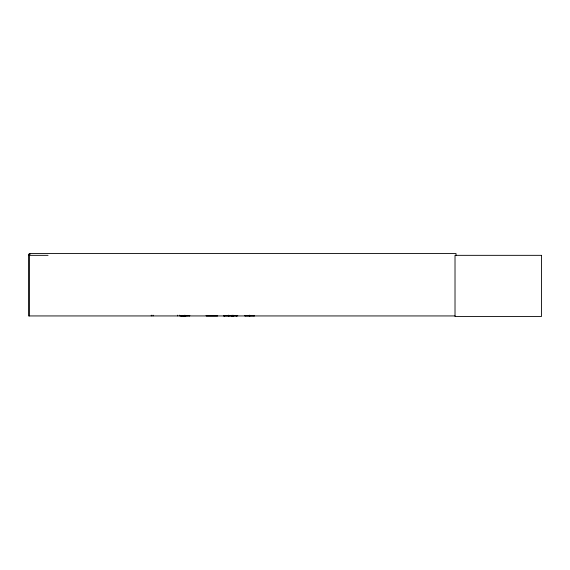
<?xml version="1.0" encoding="UTF-8"?>
<svg xmlns="http://www.w3.org/2000/svg" width="570" height="570" viewBox="0 0 570 570"><rect width="100%" height="100%" fill="white"/><g stroke="black" fill="none" stroke-linecap="round" stroke-linejoin="round"><path stroke-width="0.85" d="M189.482 315.915L189.482 315.431M180.74 315.93L189.903 315.702L180.312 315.915L180.32 315.431M254.099 315.915L254.113 315.431M223.946 315.873L224.01 315.474M224.124 315.858L224.046 315.431M232.204 315.858L232.147 315.303M223.775 315.937L237.676 315.873L237.676 315.431M183.725 315.858L183.739 315.474M30.281 254.191L28.5 254.191L28.5 315.937L455.131 315.937M28.5 255.339L48.051 255.339M206.226 315.538L217.64 315.538M206.205 315.702L217.662 315.702M206.219 315.901L217.655 315.901M233.073 315.873L233.009 315.474M236.742 315.858L236.692 315.431M228.534 315.858L228.549 315.303M245.143 315.873L245.143 315.431M456.021 255.339L456.021 253.55L29.505 253.55L29.505 315.937M254.306 315.431L254.313 315.937L244.936 315.937L244.943 315.431M249.86 315.303L249.86 315.937M249.71 315.303L249.71 315.937M249.539 315.303L249.539 315.937M249.389 315.303L249.389 315.937M236.579 315.431L236.579 315.937M233.251 315.303L233.251 315.937M232.931 315.303L232.945 315.937M232.417 315.303L232.417 315.937M232.246 315.431L232.246 315.937M231.897 315.303L231.912 315.937M228.955 315.431L228.955 315.937M228.827 315.303L228.827 315.937M228.591 315.303L228.591 315.937M228.328 315.303L228.328 315.937M224.167 315.431L224.167 315.937M185.578 315.495L185.578 315.937M185.485 315.495L185.471 315.937M185.165 315.495L185.157 315.937M185.065 315.303L185.058 315.937M184.851 315.303L184.851 315.937M184.751 315.303L184.737 315.937M183.861 315.431L183.861 315.937M179.279 315.174L179.279 315.937M177.498 315.174L177.498 315.937M153.052 315.174L153.052 315.937M151.271 315.174L151.271 315.937M231.748 315.809L231.783 315.431L231.748 315.809M541.5 255.339L455.017 255.339L455.017 316.45L541.5 316.45L541.5 255.339"/></g></svg>
